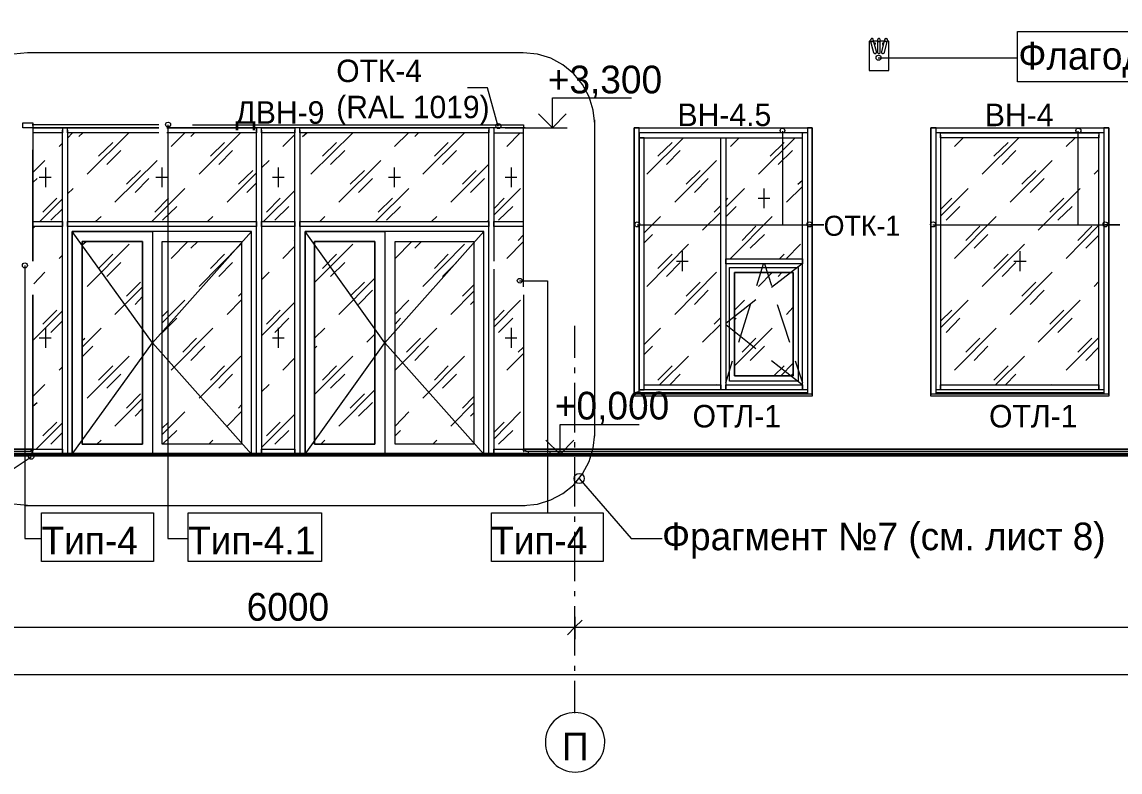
# Model space of a CAD drawing. Header units: millimetres. Extents: x 2294 to 908349, y -83289 to 219220.
# Drawn here: x 372942 to 384406, y 39424 to 47256 of the extents above; entities that cross this region are included whole.
import ezdxf

# ---------------------------------------------------------------- set-up
doc = ezdxf.new("R2010")
doc.units = ezdxf.units.MM
doc.layers.add('PDF _Геометрия', color=7, linetype='Continuous')
doc.layers.add('PDF _Текст', color=7, linetype='Continuous')

msp = doc.modelspace()

# ---------------------------------------------------------------- linework, layer by layer
at = {"layer": 'PDF _Геометрия', "lineweight": 9}
for points in [[(378178.7, 44407.5), (378178.7, 42794.4), (378196.2, 42794.4), (396233.3, 42794.4), (396233.3, 56997.6), (396233.3, 42790), (396250.8, 42790), (396250.8, 56997.6), (396250.8, 42794.4), (408298.9, 42794.4), (408298.9, 56997.6)], [(381802.8, 47056.7), (381785.3, 47056.7), (381785.3, 46750.7), (381990.7, 46750.7), (381990.7, 47056.7), (381977.6, 47056.7)], [(381798.4, 47065.4), (381833.4, 46938.7), (381833.4, 46934.3), (381837.7, 46929.9), (381842.1, 46929.9), (381842.1, 46925.5), (381846.5, 46925.5), (381850.9, 46925.5), (381855.2, 46925.5), (381859.6, 46929.9), (381859.6, 46934.3), (381864, 46934.3), (381864, 46938.7), (381864, 46943), (381864, 46947.4), (381829, 47069.8)], [(381872.7, 47056.7), (381833.4, 47056.7)], [(381850.9, 47026.1), (381850.9, 47030.5), (381855.2, 47030.5), (381850.9, 47030.5), (381850.9, 47034.8), (381846.5, 47034.8), (381842.1, 47034.8), (381842.1, 47030.5), (381842.1, 47026.1)], [(381846.5, 47004.2), (381850.9, 47030.5)], [(381872.7, 47065.4), (381872.7, 46943), (381872.7, 46938.7), (381877.1, 46934.3), (381877.1, 46929.9), (381881.5, 46929.9), (381885.8, 46925.5), (381890.2, 46925.5), (381894.6, 46925.5), (381894.6, 46929.9), (381898.9, 46929.9), (381903.3, 46934.3), (381903.3, 46938.7), (381903.3, 46943), (381903.3, 47065.4)], [(381942.7, 47056.7), (381903.3, 47056.7)], [(381947, 47069.8), (381916.4, 46947.4), (381916.4, 46943), (381916.4, 46938.7), (381916.4, 46934.3), (381920.8, 46929.9), (381925.2, 46925.5), (381929.5, 46925.5), (381933.9, 46925.5), (381938.3, 46929.9), (381942.7, 46929.9), (381942.7, 46934.3), (381947, 46938.7), (381977.6, 47065.4)], [(381938.3, 47026.1), (381933.9, 47030.5), (381933.9, 47034.8), (381929.5, 47034.8), (381925.2, 47034.8), (381925.2, 47030.5), (381925.2, 47026.1)], [(381925.2, 47030.5), (381929.5, 47004.2)], [(378921.9, 46191.1), (378904.4, 46335.4), (378865.1, 46475.3), (378795.1, 46602), (378703.3, 46715.7), (378589.7, 46807.5), (378462.9, 46877.5), (378323, 46921.2), (378174.4, 46934.3), (372998.4, 46934.3), (372854.2, 46921.2), (372714.3, 46877.5), (372587.5, 46807.5), (372473.8, 46715.7), (372382, 46602), (372312.1, 46475.3), (372268.4, 46335.4), (372255.2, 46191.1), (372255.2, 42969.3)], [(381881.5, 46881.8), (383337.2, 46881.8)], [(377912.1, 46164.9), (377802.8, 46567.1), (377592.9, 46567.1)], [(377986.4, 46151.8), (378309.9, 46151.8), (378480.4, 46151.8), (378480.4, 46462.2), (379306.6, 46462.2)], [(374371.1, 46099.3), (373418.1, 46099.3), (373418.1, 46151.8), (374371.1, 46151.8), (372950.3, 46151.8), (372950.3, 46204.2), (373055.2, 46204.2), (373055.2, 46151.8), (373365.6, 46151.8), (373418.1, 46151.8), (373418.1, 46143)], [(378921.9, 42929.9), (378921.9, 46234.8)], [(373046.5, 46182.4), (373055.2, 46182.4), (373046.5, 46182.4)], [(374371.1, 46182.4), (373055.2, 46182.4), (373055.2, 46151.8), (373055.2, 44757.2), (373055.2, 45920.1)], [(373055.2, 46182.4), (373055.2, 46182.4)], [(373365.6, 46143), (373365.6, 46151.8), (373365.6, 46099.3), (373055.2, 46099.3)], [(374371.1, 46151.8), (373055.2, 46151.8)], [(373418.1, 46125.5), (373418.1, 45146.3), (373418.1, 42741.9), (373365.6, 42741.9), (373365.6, 45146.3), (373365.6, 46125.5)], [(373418.1, 46042.5), (373470.5, 46099.3)], [(373536.1, 46060), (373575.5, 46099.3)], [(373623.6, 45666.5), (374056.3, 46099.3)], [(374720.8, 46182.4), (378178.7, 46182.4), (378178.7, 46151.8), (374454.1, 46151.8)], [(375442.1, 46143), (375442.1, 46151.8), (375389.7, 46151.8), (375389.7, 46099.3), (374454.1, 46099.3)], [(378178.7, 44490.6), (378178.7, 46151.8), (378196.2, 46151.8), (374454.1, 46151.8), (375389.7, 46151.8), (375389.7, 46143)], [(374462.9, 46182.4), (374462.9, 41863.3), (374677.1, 41863.3)], [(374497.9, 45955), (374642.1, 46099.3)], [(374703.3, 46060), (374742.7, 46099.3)], [(374790.8, 45666.5), (375223.5, 46099.3)], [(375442.1, 46125.5), (375442.1, 45146.3), (375442.1, 42741.9), (375389.7, 42741.9), (375389.7, 45146.3), (375389.7, 46125.5)], [(375844.3, 46143), (375844.3, 46151.8), (375791.9, 46151.8), (375791.9, 46099.3), (375442.1, 46099.3), (375442.1, 46151.8), (375791.9, 46151.8), (375791.9, 46143)], [(375844.3, 46125.5), (375844.3, 45146.3), (375844.3, 42741.9), (375791.9, 42741.9), (375791.9, 45146.3), (375791.9, 46125.5)], [(377815.9, 46143), (377815.9, 46151.8), (377815.9, 46099.3), (375844.3, 46099.3), (375844.3, 46151.8), (377815.9, 46151.8)], [(375870.5, 46060), (375914.3, 46099.3)], [(375958, 45666.5), (376395.1, 46099.3)], [(376832.3, 45955), (376976.5, 46099.3)], [(377042.1, 46060), (377081.5, 46099.3)], [(377125.2, 45666.5), (377562.3, 46099.3)], [(377868.3, 44674.2), (377868.3, 42741.9), (377815.9, 42741.9), (377815.9, 45146.3), (377815.9, 46125.5)], [(377868.3, 46143), (377868.3, 46151.8), (377868.3, 46099.3), (378178.7, 46099.3)], [(377868.3, 46125.5), (377868.3, 45146.3), (377868.3, 44757.2)], [(378003.9, 45955), (378143.8, 46099.3)], [(378323, 46151.8), (378633.4, 46151.8)], [(379385.3, 43371.4), (379385.3, 43441.4), (379385.3, 44757.2), (379385.3, 43415.2), (379437.7, 43415.2), (379437.7, 44757.2), (379437.7, 46046.9), (379385.3, 46046.9), (379385.3, 44757.2), (379385.3, 46073.1), (379385.3, 46151.8), (379332.8, 46151.8), (379332.8, 46073.1), (379332.8, 44757.2), (379332.8, 43441.4), (379332.8, 43362.7), (379332.8, 46151.8), (381190.7, 46151.8), (381190.7, 43362.7), (381190.7, 43441.4), (381190.7, 44757.2), (381190.7, 46073.1), (381190.7, 46151.8), (381142.7, 46151.8), (381142.7, 46073.1), (381142.7, 44757.2), (381142.7, 43415.2), (381090.2, 43415.2), (381090.2, 44757.2), (381090.2, 46073.1)], [(380880.4, 46116.8), (380880.4, 45137.6), (381313.1, 45137.6), (381164.5, 45137.6)], [(381090.2, 46099.3), (381090.2, 46090.6)], [(382532.8, 46073.1), (382532.8, 43415.2), (382484.7, 43415.2), (382484.7, 46073.1), (382484.7, 46151.8), (382432.3, 46151.8), (382432.3, 46073.1), (382432.3, 43441.4), (382432.3, 43362.7), (382432.3, 46151.8), (384290.2, 46151.8), (384290.2, 43362.7), (384290.2, 43441.4), (384290.2, 46073.1), (384290.2, 46151.8), (384237.7, 46151.8), (384237.7, 46073.1), (384237.7, 43415.2), (384185.3, 43415.2), (384185.3, 46073.1)], [(384185.3, 46090.6), (384185.3, 46099.3), (384185.3, 46046.9), (382532.8, 46046.9), (382532.8, 46099.3), (384185.3, 46099.3)], [(382532.8, 46090.6), (382532.8, 46099.3)], [(383966.7, 46116.8), (383966.7, 45137.6), (384403.9, 45137.6), (384250.8, 45137.6)], [(373330.7, 45955), (373365.6, 45990)], [(373741.6, 45854.5), (373890.2, 45998.8)], [(374908.8, 45854.5), (375057.4, 45998.8)], [(375665.1, 45955), (375791.9, 46081.8)], [(376080.4, 45854.5), (376224.6, 45998.8)], [(377247.6, 45854.5), (377391.8, 45998.8)], [(379464, 45666.5), (379848.7, 46046.9)], [(379582, 45854.5), (379730.6, 45998.8)], [(380338.3, 45955), (380430.1, 46046.9)], [(380631.2, 45666.5), (381015.9, 46046.9)], [(380753.6, 45854.5), (380897.8, 45998.8)], [(381142.7, 46073.1), (381142.7, 44757.2), (381142.7, 43441.4), (381142.7, 43371.4)], [(382484.7, 43371.4), (382484.7, 43441.4), (382484.7, 46073.1)], [(382677.1, 45955), (382768.9, 46046.9)], [(382965.6, 45666.5), (383350.3, 46046.9)], [(383088, 45854.5), (383236.6, 45998.8)], [(383844.3, 45955), (383936.1, 46046.9)], [(384237.7, 46073.1), (384237.7, 43441.4), (384237.7, 43371.4)], [(373829, 45767.1), (373973.3, 45915.7)], [(374996.2, 45767.1), (375140.5, 45915.7)], [(376163.4, 45767.1), (376312.1, 45915.7)], [(377330.6, 45767.1), (377479.3, 45915.7)], [(379669.4, 45767.1), (379813.7, 45915.7)], [(380836.6, 45767.1), (380985.3, 45915.7)], [(383175.4, 45767.1), (383319.7, 45915.7)], [(373055.2, 45684), (373182, 45810.8)], [(373912.1, 45373.6), (374353.6, 45810.8)], [(375442.1, 45732.1), (375520.8, 45810.8)], [(376250.9, 45373.6), (376688, 45810.8)], [(377418.1, 45373.6), (377815.9, 45771.4)], [(379756.9, 45373.6), (380194, 45810.8)], [(383258.5, 45373.6), (383695.7, 45810.8)], [(373120.8, 45635.9), (373247.6, 45635.9)], [(373186.4, 45736.5), (373186.4, 45531)], [(374034.5, 45561.6), (374178.7, 45705.9)], [(374340.5, 45635.9), (374462.9, 45635.9)], [(374401.7, 45736.5), (374401.7, 45531)], [(375083.7, 45373.6), (375389.7, 45679.6)], [(375201.7, 45561.6), (375350.3, 45705.9)], [(375555.8, 45635.9), (375678.2, 45635.9)], [(375617, 45736.5), (375617, 45531)], [(376368.9, 45561.6), (376517.5, 45705.9)], [(376766.7, 45635.9), (376893.5, 45635.9)], [(376827.9, 45736.5), (376827.9, 45531)], [(377540.5, 45561.6), (377684.7, 45705.9)], [(377986.4, 45635.9), (378108.8, 45635.9)], [(378047.6, 45736.5), (378047.6, 45531)], [(379874.9, 45561.6), (380023.5, 45705.9)], [(383380.9, 45561.6), (383525.2, 45705.9)], [(384137.2, 45666.5), (384185.3, 45714.6)], [(373055.2, 45579.1), (373099, 45622.8)], [(373418.1, 45461.1), (373474.9, 45517.9)], [(374121.9, 45474.2), (374266.2, 45622.8)], [(374296.8, 45172.5), (374642.1, 45517.9)], [(375289.1, 45474.2), (375389.7, 45574.7)], [(376456.3, 45474.2), (376600.6, 45622.8)], [(376631.2, 45172.5), (376980.9, 45517.9)], [(377623.5, 45474.2), (377772.2, 45622.8)], [(377868.3, 45238.1), (378148.1, 45517.9)], [(379962.3, 45474.2), (380106.6, 45622.8)], [(380290.2, 45321.2), (380486.9, 45517.9)], [(380688, 45517.9), (380688, 45312.4)], [(380924.1, 45373.6), (381090.2, 45539.7)], [(381042.1, 45561.6), (381090.2, 45605.3)], [(382532.8, 45229.4), (382821.3, 45517.9)], [(383468.3, 45474.2), (383612.6, 45622.8)], [(383551.4, 45080.7), (383988.6, 45517.9)], [(373129.6, 45172.5), (373365.6, 45408.6)], [(373160.2, 45268.7), (373304.4, 45417.3)], [(374327.4, 45268.7), (374471.6, 45417.3)], [(375464, 45172.5), (375791.9, 45496)], [(375494.6, 45268.7), (375638.8, 45417.3)], [(376661.8, 45268.7), (376810.4, 45417.3)], [(377868.3, 45303.7), (377977.6, 45417.3)], [(380290.2, 45391.1), (380312.1, 45417.3)], [(380626.8, 45417.3), (380749.2, 45417.3)], [(382532.8, 45299.3), (382650.9, 45417.3)], [(383673.8, 45268.7), (383818.1, 45417.3)], [(373243.2, 45185.7), (373365.6, 45303.7)], [(374410.4, 45185.7), (374559.1, 45329.9)], [(375582, 45185.7), (375726.3, 45329.9)], [(376749.2, 45185.7), (376893.5, 45329.9)], [(377916.4, 45185.7), (378065.1, 45329.9)], [(380167.8, 45268.7), (380237.7, 45338.7)], [(380290.2, 45220.6), (380399.5, 45329.9)], [(382589.6, 45185.7), (382733.9, 45329.9)], [(383756.9, 45185.7), (383905.5, 45329.9)], [(373055.2, 45172.5), (373365.6, 45172.5), (373365.6, 45120.1), (373055.2, 45120.1)], [(373711, 45172.5), (373767.8, 45225)], [(374878.2, 45172.5), (374935, 45225)], [(376049.8, 45172.5), (376102.2, 45225)], [(377217, 45172.5), (377273.8, 45225)], [(377798.4, 45172.5), (377815.9, 45185.7)], [(378178.7, 45120.1), (377868.3, 45120.1), (377868.3, 45172.5), (378178.7, 45172.5)], [(379437.7, 45054.5), (379608.2, 45225)], [(380045.4, 45080.7), (380237.7, 45268.7)], [(380338.3, 44787.8), (380775.4, 45225)], [(382677.1, 44787.8), (383114.2, 45225)], [(373055.2, 45098.2), (373077.1, 45120.1)], [(375337.2, 45067.6), (374305.5, 43904.8), (375337.2, 42741.9), (375337.2, 45067.6), (373466.2, 45067.6), (373466.2, 42741.9), (373466.2, 45067.6), (374305.5, 45067.6), (374305.5, 42741.9), (373466.2, 42741.9), (374305.5, 43904.8), (373466.2, 45067.6)], [(377763.4, 45067.6), (376731.7, 43904.8), (377763.4, 42741.9), (377763.4, 45067.6), (375896.8, 45067.6), (375896.8, 42741.9), (375896.8, 45067.6), (376731.7, 45067.6), (376731.7, 42741.9), (375896.8, 42741.9), (376731.7, 43904.8), (375896.8, 45067.6)], [(379363.4, 45137.6), (381313.1, 45137.6)], [(380460.7, 44975.8), (380605, 45124.5)], [(382449.8, 45137.6), (384403.9, 45137.6)], [(382795.1, 44975.8), (382943.7, 45124.5)], [(383844.3, 44787.8), (384185.3, 45133.2)], [(383966.7, 44975.8), (384111, 45124.5)], [(373571.1, 44927.7), (373610.4, 44962.7)], [(374497.9, 44787.8), (374672.7, 44962.7)], [(374703.3, 44892.8), (374777.6, 44962.7)], [(375787.5, 44975.8), (375791.9, 44980.2)], [(376836.7, 44787.8), (377011.5, 44962.7)], [(377042.1, 44892.8), (377112.1, 44962.7)], [(378003.9, 44787.8), (378178.7, 44962.7)], [(378121.9, 44975.8), (378178.7, 45032.6)], [(379437.7, 44949.6), (379525.2, 45037)], [(380543.8, 44892.8), (380692.4, 45037)], [(382882.5, 44892.8), (383026.8, 45037)], [(384049.8, 44892.8), (384185.3, 45028.3)], [(373623.6, 44494.9), (374060.7, 44936.5)], [(373741.6, 44682.9), (373890.2, 44831.6)], [(374790.8, 44494.9), (375227.9, 44936.5)], [(374908.8, 44682.9), (375057.4, 44831.6)], [(375665.1, 44787.8), (375791.9, 44914.6)], [(375997.3, 44534.3), (376395.1, 44936.5)], [(376080.4, 44682.9), (376224.6, 44831.6)], [(377125.2, 44494.9), (377562.3, 44936.5)], [(377247.6, 44682.9), (377391.8, 44831.6)], [(379464, 44494.9), (379901.1, 44936.5)], [(379582, 44682.9), (379730.6, 44831.6)], [(379835.6, 44862.2), (379835.6, 44652.3)], [(380849.8, 44783.5), (380897.8, 44831.6)], [(380919.7, 44783.5), (381068.3, 44936.5)], [(382965.6, 44494.9), (383407.1, 44936.5)], [(383088, 44682.9), (383236.6, 44831.6)], [(383359, 44862.2), (383359, 44652.3)], [(372972.2, 44713.5), (372972.2, 41863.3), (373147, 41863.3)], [(373330.7, 44787.8), (373365.6, 44822.8)], [(373829, 44599.9), (373973.3, 44744.1)], [(374996.2, 44599.9), (375140.5, 44744.1)], [(376163.4, 44599.9), (376312.1, 44744.1)], [(377330.6, 44599.9), (377479.3, 44744.1)], [(379669.4, 44599.9), (379813.7, 44744.1)], [(379774.4, 44757.2), (379896.8, 44757.2)], [(380613.7, 44503.7), (380683.6, 44731)], [(380692.4, 44731), (380766.7, 44503.7)], [(381085.8, 44731), (380766.7, 44481.8)], [(383175.4, 44599.9), (383319.7, 44744.1)], [(383297.8, 44757.2), (383424.6, 44757.2)], [(373064, 44521.2), (373182, 44643.6)], [(375442.1, 44564.9), (375520.8, 44643.6)], [(379756.9, 44202), (380194, 44643.6)], [(380631.2, 44494.9), (380775.4, 44639.2)], [(380836.6, 44599.9), (380876, 44639.2)], [(383258.5, 44202), (383695.7, 44643.6)], [(373912.1, 44202), (374200.6, 44490.6)], [(374034.5, 44394.4), (374178.7, 44538.7)], [(376250.9, 44202), (376626.8, 44582.4)], [(376368.9, 44394.4), (376517.5, 44538.7)], [(377540.5, 44394.4), (377658.5, 44512.4)], [(378135, 44551.8), (378427.9, 44551.8), (378427.9, 42129.9)], [(379874.9, 44394.4), (380023.5, 44538.7)], [(383380.9, 44394.4), (383525.2, 44538.7)], [(384137.2, 44494.9), (384185.3, 44547.4)], [(372775.5, 42741.9), (372775.5, 42772.5), (372775.5, 42746.3), (372937.2, 42746.3), (373046.5, 42746.3), (373055.2, 42746.3), (373055.2, 44407.5), (373055.2, 42794.4), (373033.4, 42794.4), (356513.2, 42794.4)], [(374121.9, 44307), (374200.6, 44390)], [(375201.7, 44394.4), (375232.3, 44425)], [(376456.3, 44307), (376600.6, 44455.6)], [(377418.1, 44202), (377658.5, 44446.9)], [(379962.3, 44307), (380106.6, 44455.6)], [(383468.3, 44307), (383612.6, 44455.6)], [(374406.1, 44114.6), (374642.1, 44350.7)], [(375083.7, 44202), (375232.3, 44355.1)], [(375442.1, 43979.1), (375791.9, 44328.8)], [(376836.7, 44206.4), (376980.9, 44350.7)], [(377623.5, 44307), (377658.5, 44341.9)], [(377868.3, 44070.9), (378148.1, 44350.7)], [(380605, 44355.1), (380290.2, 44105.9)], [(380382, 44245.8), (380486.9, 44350.7)], [(380425.7, 43913.5), (380548.1, 44307)], [(380827.9, 44307), (380954.7, 43913.5)], [(380924.1, 44202), (380994, 44276.4)], [(382532.8, 44062.2), (382821.3, 44350.7)], [(383551.4, 43913.5), (383988.6, 44350.7)], [(373055.2, 43931), (373365.6, 44241.4)], [(373160.2, 44101.5), (373304.4, 44245.8)], [(374406.1, 44180.2), (374471.6, 44245.8)], [(374410.4, 44014.1), (374559.1, 44162.7)], [(375494.6, 44101.5), (375638.8, 44245.8)], [(375582, 44014.1), (375726.3, 44162.7)], [(376836.7, 44101.5), (376893.5, 44162.7)], [(377868.3, 44136.5), (377977.6, 44245.8)], [(377916.4, 44014.1), (378065.1, 44162.7)], [(380167.8, 44101.5), (380237.7, 44171.4)], [(380382, 44145.2), (380399.5, 44162.7)], [(382532.8, 44132.1), (382650.9, 44245.8)], [(382589.6, 44014.1), (382733.9, 44162.7)], [(383673.8, 44101.5), (383818.1, 44245.8)], [(383756.9, 44014.1), (383905.5, 44162.7)], [(373186.4, 44062.2), (373186.4, 43852.3)], [(373243.2, 44014.1), (373365.6, 44136.5)], [(373571.1, 43861.1), (373767.8, 44057.8)], [(374497.9, 43620.6), (374935, 44057.8)], [(375617, 44062.2), (375617, 43852.3)], [(375997.3, 43952.9), (376102.2, 44057.8)], [(376836.7, 43620.6), (377273.8, 44057.8)], [(378047.6, 44062.2), (378047.6, 43852.3)], [(378712.1, 43747.4), (378712.1, 44084)], [(379437.7, 43887.3), (379608.2, 44057.8)], [(380045.4, 43913.5), (380237.7, 44101.5)], [(380605, 43843.6), (380290.2, 44092.8)], [(380382, 43664.3), (380775.4, 44057.8)], [(382677.1, 43620.6), (383114.2, 44057.8)], [(373120.8, 43957.2), (373247.6, 43957.2)], [(373571.1, 43931), (373597.3, 43952.9)], [(374620.3, 43808.6), (374764.5, 43952.9)], [(375555.8, 43957.2), (375678.2, 43957.2)], [(376543.8, 43913.5), (376626.8, 43996.6)], [(376954.7, 43808.6), (377103.3, 43952.9)], [(377986.4, 43957.2), (378108.8, 43957.2)], [(380460.7, 43808.6), (380605, 43952.9)], [(382795.1, 43808.6), (382943.7, 43952.9)], [(383844.3, 43620.6), (384185.3, 43961.6)], [(383966.7, 43808.6), (384111, 43952.9)], [(373571.1, 43760.5), (373680.4, 43869.8)], [(374703.3, 43721.2), (374852, 43869.8)], [(375787.5, 43808.6), (375791.9, 43813)], [(375997.3, 43848), (376019.2, 43869.8)], [(377042.1, 43721.2), (377186.4, 43869.8)], [(378003.9, 43620.6), (378178.7, 43795.5)], [(378121.9, 43808.6), (378178.7, 43861.1)], [(379437.7, 43782.4), (379525.2, 43869.8)], [(380543.8, 43721.2), (380692.4, 43869.8)], [(382882.5, 43721.2), (383026.8, 43869.8)], [(384049.8, 43721.2), (384185.3, 43861.1)], [(373623.6, 43327.7), (374060.7, 43764.9)], [(374790.8, 43327.7), (375227.9, 43764.9)], [(375665.1, 43620.6), (375791.9, 43747.4)], [(375997.3, 43367.1), (376395.1, 43764.9)], [(377125.2, 43327.7), (377562.3, 43764.9)], [(379599.5, 43467.6), (379901.1, 43764.9)], [(380290.2, 43489.5), (380360.1, 43716.8)], [(381085.8, 43467.6), (380766.7, 43716.8)], [(380862.9, 43559.4), (380994, 43694.9)], [(381015.9, 43716.8), (381090.2, 43489.5)], [(383105.5, 43467.6), (383407.1, 43764.9)], [(373330.7, 43620.6), (373365.6, 43655.6)], [(373741.6, 43515.7), (373890.2, 43664.3)], [(373829, 43432.7), (373973.3, 43576.9)], [(374908.8, 43515.7), (375057.4, 43664.3)], [(374996.2, 43432.7), (375140.5, 43576.9)], [(376080.4, 43515.7), (376224.6, 43664.3)], [(376163.4, 43432.7), (376312.1, 43576.9)], [(377247.6, 43515.7), (377391.8, 43664.3)], [(377330.6, 43432.7), (377479.3, 43576.9)], [(378712.1, 43590), (378712.1, 43646.9)], [(379582, 43515.7), (379730.6, 43664.3)], [(379704.4, 43467.6), (379813.7, 43576.9)], [(380792.9, 43559.4), (380897.8, 43664.3)], [(380967.8, 43559.4), (380985.3, 43576.9)], [(383088, 43515.7), (383236.6, 43664.3)], [(383210.4, 43467.6), (383319.7, 43576.9)], [(373055.2, 43345.2), (373182, 43472)], [(375442.1, 43393.3), (375520.8, 43472)], [(378712.1, 42969.3), (378712.1, 43489.5)], [(380185.3, 43467.6), (380194, 43472)], [(383691.3, 43467.6), (383695.7, 43472)], [(374034.5, 43222.8), (374178.7, 43371.4)], [(376250.9, 43034.8), (376626.8, 43415.2)], [(376368.9, 43222.8), (376517.5, 43371.4)], [(377540.5, 43222.8), (377658.5, 43345.2)], [(381190.7, 43354), (381190.7, 43349.6), (379332.8, 43349.6), (379332.8, 43371.4), (379332.8, 43375.8)], [(379332.8, 43371.4), (381190.7, 43371.4)], [(379332.8, 43349.6), (379332.8, 43354)], [(381142.7, 43415.2), (379385.3, 43415.2)], [(381142.7, 43384.6), (379385.3, 43384.6), (381142.7, 43384.6)], [(381142.7, 43384.6), (379385.3, 43384.6)], [(381190.7, 43375.8), (381190.7, 43371.4), (381190.7, 43349.6)], [(384290.2, 43354), (384290.2, 43349.6), (382432.3, 43349.6), (382432.3, 43371.4), (382432.3, 43375.8)], [(382432.3, 43371.4), (384290.2, 43371.4)], [(382432.3, 43349.6), (382432.3, 43354)], [(384237.7, 43415.2), (382484.7, 43415.2)], [(384237.7, 43384.6), (382484.7, 43384.6), (384237.7, 43384.6)], [(384237.7, 43384.6), (382484.7, 43384.6)], [(384290.2, 43375.8), (384290.2, 43371.4), (384290.2, 43349.6)], [(373055.2, 43244.7), (373099, 43284)], [(373912.1, 43034.8), (374200.6, 43323.4)], [(375201.7, 43222.8), (375232.3, 43257.8)], [(376456.3, 43139.8), (376600.6, 43284)], [(377418.1, 43034.8), (377658.5, 43279.6)], [(374121.9, 43139.8), (374200.6, 43218.4)], [(374406.1, 42947.4), (374642.1, 43183.5)], [(375083.7, 43034.8), (375232.3, 43187.8)], [(375442.1, 42811.9), (375791.9, 43161.6)], [(376836.7, 43034.8), (376980.9, 43183.5)], [(377623.5, 43139.8), (377658.5, 43174.7)], [(377868.3, 42899.3), (378148.1, 43183.5)], [(373090.2, 42794.4), (373365.6, 43069.8)], [(373160.2, 42934.3), (373304.4, 43078.6)], [(374406.1, 43013), (374471.6, 43078.6)], [(375494.6, 42934.3), (375638.8, 43078.6)], [(377868.3, 42969.3), (377977.6, 43078.6)], [(378130.6, 42741.9), (378493.5, 42741.9), (378559.1, 42741.9), (378559.1, 43052.3), (379385.3, 43052.3)], [(372998.4, 42208.6), (372854.2, 42221.7), (372714.3, 42265.4), (372587.5, 42331), (372473.8, 42422.8), (372382, 42536.5), (372312.1, 42667.6), (372268.4, 42807.5), (372255.2, 42951.8)], [(373243.2, 42846.9), (373365.6, 42969.3)], [(373724.1, 42846.9), (373767.8, 42890.6)], [(374410.4, 42846.9), (374559.1, 42991.1)], [(374891.3, 42846.9), (374935, 42890.6)], [(375582, 42846.9), (375726.3, 42991.1)], [(376062.9, 42846.9), (376102.2, 42890.6)], [(376836.7, 42934.3), (376893.5, 42991.1)], [(377230.1, 42846.9), (377273.8, 42890.6)], [(377916.4, 42846.9), (378065.1, 42991.1)], [(378174.4, 42208.6), (378323, 42221.7), (378462.9, 42265.4), (378589.7, 42331), (378703.3, 42422.8), (378795.1, 42536.5), (378865.1, 42667.6), (378904.4, 42807.5), (378921.9, 42951.8)], [(373055.2, 42794.4), (373046.5, 42794.4), (373055.2, 42794.4), (373365.6, 42794.4), (373365.6, 42741.9), (373002.8, 42741.9)], [(373033.4, 42794.4), (373046.5, 42794.4), (373033.4, 42794.4)], [(373033.4, 42781.3), (373033.4, 42776.9)], [(373046.5, 42794.4), (373046.5, 42794.4)], [(378226.8, 42755.1), (378226.8, 42741.9), (377868.3, 42741.9), (377868.3, 42794.4), (378183.1, 42794.4), (378200.6, 42794.4), (378183.1, 42794.4), (378178.7, 42794.4), (378178.7, 42772.5), (378183.1, 42772.5), (378187.5, 42776.9), (378187.5, 42781.3), (378178.7, 42776.9), (378178.7, 42794.4), (378183.1, 42794.4)], [(378178.7, 42776.9), (378178.7, 42776.9)], [(378183.1, 42794.4), (378183.1, 42794.4)], [(378183.1, 42794.4), (378183.1, 42794.4)], [(378200.6, 42776.9), (378200.6, 42781.3)], [(378226.8, 42772.5), (378226.8, 42741.9)], [(378454.1, 42772.5), (378454.1, 42741.9)], [(378712.1, 42811.9), (378712.1, 42868.7)], [(373037.8, 42711.3), (372032.3, 42042.5)], [(378401.7, 42741.9), (378712.1, 42741.9)], [(378712.1, 42195.5), (378712.1, 42711.3)], [(378760.1, 42488.4), (379302.2, 41863.3), (379625.7, 41863.3)], [(372980.9, 42208.6), (378196.2, 42208.6)], [(378712.1, 42038.1), (378712.1, 42090.6)], [(378712.1, 41417.4), (378712.1, 41933.2)], [(378712.1, 41260), (378712.1, 41312.4)], [(378712.1, 40639.2), (378712.1, 41155.1)], [(378712.1, 41045.8), (378712.1, 40936.5), (378712.1, 40809.7)], [(317562.5, 40936.5), (330130.8, 40936.5), (336272.8, 40936.5), (348976.6, 40936.5), (356876, 40936.5), (372517.5, 40936.5), (378712.1, 40936.5), (396115.3, 40936.5), (396373.2, 40936.5), (408062.8, 40936.5)], [(378712.1, 40481.8), (378712.1, 40534.3)], [(317562.5, 40442.5), (408062.8, 40442.5)], [(378712.1, 40040.3), (378712.1, 40376.9)]]:
    msp.add_lwpolyline(points, dxfattribs=at)
for points in [[(383337.2, 47157.2), (386021.3, 47157.2), (386021.3, 46632.6), (383337.2, 46632.6)], [(381815.9, 47082.9), (381811.5, 47082.9), (381807.1, 47078.5), (381802.8, 47074.2), (381802.8, 47069.8), (381798.4, 47065.4), (381802.8, 47061.1), (381802.8, 47056.7), (381807.1, 47056.7), (381811.5, 47052.3), (381815.9, 47052.3), (381820.3, 47052.3), (381824.6, 47056.7), (381829, 47061.1), (381829, 47065.4), (381829, 47069.8), (381829, 47074.2), (381829, 47078.5), (381824.6, 47078.5), (381820.3, 47082.9)], [(381890.2, 47082.9), (381885.8, 47082.9), (381881.5, 47078.5), (381877.1, 47078.5), (381877.1, 47074.2), (381872.7, 47069.8), (381872.7, 47065.4), (381877.1, 47061.1), (381877.1, 47056.7), (381881.5, 47056.7), (381885.8, 47052.3), (381890.2, 47052.3), (381894.6, 47052.3), (381898.9, 47056.7), (381903.3, 47061.1), (381903.3, 47065.4), (381903.3, 47069.8), (381903.3, 47074.2), (381898.9, 47078.5), (381894.6, 47082.9)], [(381960.1, 47082.9), (381955.8, 47078.5), (381951.4, 47078.5), (381951.4, 47074.2), (381947, 47069.8), (381947, 47065.4), (381951.4, 47061.1), (381951.4, 47056.7), (381955.8, 47056.7), (381960.1, 47052.3), (381964.5, 47052.3), (381968.9, 47052.3), (381973.3, 47056.7), (381977.6, 47061.1), (381977.6, 47065.4), (381977.6, 47069.8), (381977.6, 47074.2), (381973.3, 47078.5), (381968.9, 47078.5), (381964.5, 47082.9)], [(380264, 46099.3), (379385.3, 46099.3), (379385.3, 46046.9), (380264, 46046.9), (381090.2, 46046.9), (381090.2, 46099.3), (380264, 46099.3), (379411.5, 46099.3), (379385.3, 46099.3), (379385.3, 46151.8), (379411.5, 46151.8), (380264, 46151.8), (381116.4, 46151.8), (381142.7, 46151.8), (381142.7, 46099.3), (381116.4, 46099.3)], [(382511, 46151.8), (384237.7, 46151.8), (384237.7, 46099.3), (382511, 46099.3), (382484.7, 46099.3), (382484.7, 46151.8)], [(380290.2, 43415.2), (380237.7, 43415.2), (379437.7, 43415.2), (379437.7, 43467.6), (380237.7, 43467.6), (380237.7, 43415.2), (380237.7, 44757.2), (380237.7, 46046.9), (380290.2, 46046.9), (380290.2, 44757.2)], [(375389.7, 45120.1), (373418.1, 45120.1), (373418.1, 45172.5), (375389.7, 45172.5)], [(375791.9, 45120.1), (375442.1, 45120.1), (375442.1, 45172.5), (375791.9, 45172.5)], [(377815.9, 45120.1), (375844.3, 45120.1), (375844.3, 45172.5), (377815.9, 45172.5)], [(375337.2, 42741.9), (375337.2, 45067.6), (374305.5, 45067.6), (374305.5, 42741.9)], [(377763.4, 42741.9), (377763.4, 45067.6), (376731.7, 45067.6), (376731.7, 42741.9)], [(374200.6, 44962.7), (373571.1, 44962.7), (373571.1, 42846.9), (374200.6, 42846.9)], [(375232.3, 42846.9), (374406.1, 42846.9), (374406.1, 44962.7), (375232.3, 44962.7)], [(376626.8, 44962.7), (375997.3, 44962.7), (375997.3, 42846.9), (376626.8, 42846.9)], [(377658.5, 42846.9), (376836.7, 42846.9), (376836.7, 44962.7), (377658.5, 44962.7)], [(381090.2, 44731), (380290.2, 44731), (380290.2, 44783.5), (381090.2, 44783.5)], [(380329.5, 44691.7), (381046.5, 44691.7), (381046.5, 43507), (380329.5, 43507)], [(381046.5, 44691.7), (381046.5, 43507), (380329.5, 43507), (380329.5, 44691.7)], [(380994, 44639.2), (380382, 44639.2), (380382, 43559.4), (380994, 43559.4)], [(380382, 43559.4), (380382, 44639.2), (380994, 44639.2), (380994, 43559.4)], [(381090.2, 43415.2), (380290.2, 43415.2), (380290.2, 43467.6), (381090.2, 43467.6)], [(384185.3, 43415.2), (382532.8, 43415.2), (382532.8, 43467.6), (384185.3, 43467.6)], [(356535.1, 42794.4), (373033.4, 42794.4)], [(373033.4, 42772.5), (356535.1, 42772.5), (356535.1, 42794.4), (373033.4, 42794.4)], [(373046.5, 42794.4), (373046.5, 42746.3)], [(373046.5, 42781.3), (373046.5, 42776.9), (373050.9, 42772.5), (373055.2, 42772.5), (373055.2, 42794.4), (373055.2, 42776.9), (373050.9, 42776.9)], [(375442.1, 42794.4), (375791.9, 42794.4), (375791.9, 42741.9), (375442.1, 42741.9)], [(378200.6, 42794.4), (396233.3, 42794.4)], [(408277, 42772.5), (378200.6, 42772.5), (378200.6, 42794.4), (408277, 42794.4)], [(373147, 42129.9), (374314.3, 42129.9), (374314.3, 41622.8), (373147, 41622.8)], [(374677.1, 42129.9), (376067.3, 42129.9), (376067.3, 41622.8), (374677.1, 41622.8)], [(377842.1, 42129.9), (379009.3, 42129.9), (379009.3, 41622.8), (377842.1, 41622.8)]]:
    msp.add_lwpolyline(points, close=True, dxfattribs=at)
at = {"layer": 'PDF _Геометрия', "lineweight": 18}
for points in [[(378336.1, 46296), (378480.4, 46151.8), (378624.6, 46296)], [(378410.4, 42890.6), (378559.1, 42741.9), (378703.3, 42890.6)], [(378790.8, 41010.8), (378712.1, 40936.5), (378637.7, 40857.8)]]:
    msp.add_lwpolyline(points, dxfattribs=at)
at = {"layer": 'PDF _Геометрия', "color": 171, "lineweight": 9, "true_color": 0x8080ff}
for points in [[(373571.1, 44962.7), (374200.6, 44962.7), (374200.6, 42846.9), (373571.1, 42846.9)], [(374406.1, 42846.9), (374406.1, 44962.7), (375232.3, 44962.7), (375232.3, 42846.9)], [(375997.3, 44962.7), (376626.8, 44962.7), (376626.8, 42846.9), (375997.3, 42846.9)], [(376836.7, 42846.9), (376836.7, 44962.7), (377658.5, 44962.7), (377658.5, 42846.9)]]:
    msp.add_lwpolyline(points, close=True, dxfattribs=at)
at = {"layer": 'PDF _Геометрия', "lineweight": 40}
for points in [[(312810.6, 42733.2), (412298.9, 42733.2)], [(408766.6, 42741.9), (312981.1, 42741.9)]]:
    msp.add_lwpolyline(points, dxfattribs=at)
at = {"layer": 'PDF _Геометрия', "lineweight": 18}
msp.add_lwpolyline([(378716.4, 40044.7, 0.4225352), (378406.1, 39734.3, 0.4172634), (378716.4, 39423.9, 0.4119718), (379026.8, 39734.3, 0.4172634)], format="xyb", close=True, dxfattribs=at)
at = {"layer": 'PDF _Геометрия', "lineweight": 9}
for points in [[(381859.6, 46881.8), (381859.6, 46899.3), (381868.3, 46908.1), (381885.8, 46908.1)], [(381859.6, 46881.8), (381859.6, 46899.3), (381868.3, 46908.1), (381885.8, 46908.1)], [(381885.8, 46908.1), (381898.9, 46908.1), (381912.1, 46899.3), (381912.1, 46881.8)], [(381885.8, 46908.1), (381898.9, 46908.1), (381912.1, 46899.3), (381912.1, 46881.8)], [(381885.8, 46855.6), (381868.3, 46855.6), (381859.6, 46868.7), (381859.6, 46881.8)], [(381885.8, 46855.6), (381868.3, 46855.6), (381859.6, 46868.7), (381859.6, 46881.8)], [(381912.1, 46881.8), (381912.1, 46868.7), (381898.9, 46855.6), (381885.8, 46855.6)], [(381912.1, 46881.8), (381912.1, 46868.7), (381898.9, 46855.6), (381885.8, 46855.6)], [(374441, 46186.7), (374441, 46199.9), (374449.8, 46208.6), (374467.3, 46208.6)], [(374441, 46186.7), (374441, 46199.9), (374449.8, 46208.6), (374467.3, 46208.6)], [(374467.3, 46208.6), (374480.4, 46208.6), (374493.5, 46199.9), (374493.5, 46186.7)], [(374467.3, 46208.6), (374480.4, 46208.6), (374493.5, 46199.9), (374493.5, 46186.7)], [(374467.3, 46160.5), (374449.8, 46160.5), (374441, 46173.6), (374441, 46186.7)], [(374467.3, 46160.5), (374449.8, 46160.5), (374441, 46173.6), (374441, 46186.7)], [(374493.5, 46186.7), (374493.5, 46173.6), (374480.4, 46160.5), (374467.3, 46160.5)], [(374493.5, 46186.7), (374493.5, 46173.6), (374480.4, 46160.5), (374467.3, 46160.5)], [(377890.2, 46169.3), (377890.2, 46186.7), (377898.9, 46195.5), (377916.4, 46195.5)], [(377890.2, 46169.3), (377890.2, 46186.7), (377898.9, 46195.5), (377916.4, 46195.5)], [(377916.4, 46143), (377898.9, 46143), (377890.2, 46156.1), (377890.2, 46169.3)], [(377916.4, 46143), (377898.9, 46143), (377890.2, 46156.1), (377890.2, 46169.3)], [(377916.4, 46195.5), (377929.6, 46195.5), (377942.7, 46186.7), (377942.7, 46169.3)], [(377916.4, 46195.5), (377929.6, 46195.5), (377942.7, 46186.7), (377942.7, 46169.3)], [(377942.7, 46169.3), (377942.7, 46156.1), (377929.6, 46143), (377916.4, 46143)], [(377942.7, 46169.3), (377942.7, 46156.1), (377929.6, 46143), (377916.4, 46143)], [(380858.5, 46121.2), (380858.5, 46138.7), (380867.2, 46147.4), (380880.4, 46147.4)], [(380858.5, 46121.2), (380858.5, 46138.7), (380867.2, 46147.4), (380880.4, 46147.4)], [(380880.4, 46094.9), (380867.2, 46094.9), (380858.5, 46108.1), (380858.5, 46121.2)], [(380880.4, 46094.9), (380867.2, 46094.9), (380858.5, 46108.1), (380858.5, 46121.2)], [(380880.4, 46147.4), (380893.5, 46147.4), (380906.6, 46138.7), (380906.6, 46121.2)], [(380880.4, 46147.4), (380893.5, 46147.4), (380906.6, 46138.7), (380906.6, 46121.2)], [(380906.6, 46121.2), (380906.6, 46108.1), (380893.5, 46094.9), (380880.4, 46094.9)], [(380906.6, 46121.2), (380906.6, 46108.1), (380893.5, 46094.9), (380880.4, 46094.9)], [(383944.8, 46121.2), (383944.8, 46138.7), (383953.6, 46147.4), (383971.1, 46147.4)], [(383944.8, 46121.2), (383944.8, 46138.7), (383953.6, 46147.4), (383971.1, 46147.4)], [(383971.1, 46094.9), (383953.6, 46094.9), (383944.8, 46108.1), (383944.8, 46121.2)], [(383971.1, 46094.9), (383953.6, 46094.9), (383944.8, 46108.1), (383944.8, 46121.2)], [(383971.1, 46147.4), (383984.2, 46147.4), (383997.3, 46138.7), (383997.3, 46121.2)], [(383971.1, 46147.4), (383984.2, 46147.4), (383997.3, 46138.7), (383997.3, 46121.2)], [(383997.3, 46121.2), (383997.3, 46108.1), (383984.2, 46094.9), (383971.1, 46094.9)], [(383997.3, 46121.2), (383997.3, 46108.1), (383984.2, 46094.9), (383971.1, 46094.9)], [(379341.6, 45141.9), (379341.6, 45159.4), (379350.3, 45168.2), (379363.4, 45168.2)], [(379341.6, 45141.9), (379341.6, 45159.4), (379350.3, 45168.2), (379363.4, 45168.2)], [(379363.4, 45115.7), (379350.3, 45115.7), (379341.6, 45128.8), (379341.6, 45141.9)], [(379363.4, 45115.7), (379350.3, 45115.7), (379341.6, 45128.8), (379341.6, 45141.9)], [(379363.4, 45168.2), (379376.5, 45168.2), (379389.7, 45159.4), (379389.7, 45141.9)], [(379363.4, 45168.2), (379376.5, 45168.2), (379389.7, 45159.4), (379389.7, 45141.9)], [(379389.7, 45141.9), (379389.7, 45128.8), (379376.5, 45115.7), (379363.4, 45115.7)], [(379389.7, 45141.9), (379389.7, 45128.8), (379376.5, 45115.7), (379363.4, 45115.7)], [(381138.3, 45141.9), (381138.3, 45159.4), (381147, 45168.2), (381164.5, 45168.2)], [(381138.3, 45141.9), (381138.3, 45159.4), (381147, 45168.2), (381164.5, 45168.2)], [(381164.5, 45115.7), (381147, 45115.7), (381138.3, 45128.8), (381138.3, 45141.9)], [(381164.5, 45115.7), (381147, 45115.7), (381138.3, 45128.8), (381138.3, 45141.9)], [(381164.5, 45168.2), (381177.6, 45168.2), (381190.7, 45159.4), (381190.7, 45141.9)], [(381164.5, 45168.2), (381177.6, 45168.2), (381190.7, 45159.4), (381190.7, 45141.9)], [(381190.7, 45141.9), (381190.7, 45128.8), (381177.6, 45115.7), (381164.5, 45115.7)], [(381190.7, 45141.9), (381190.7, 45128.8), (381177.6, 45115.7), (381164.5, 45115.7)], [(382427.9, 45141.9), (382427.9, 45159.4), (382436.6, 45168.2), (382454.1, 45168.2)], [(382427.9, 45141.9), (382427.9, 45159.4), (382436.6, 45168.2), (382454.1, 45168.2)], [(382454.1, 45115.7), (382436.6, 45115.7), (382427.9, 45128.8), (382427.9, 45141.9)], [(382454.1, 45115.7), (382436.6, 45115.7), (382427.9, 45128.8), (382427.9, 45141.9)], [(382454.1, 45168.2), (382467.2, 45168.2), (382480.4, 45159.4), (382480.4, 45141.9)], [(382454.1, 45168.2), (382467.2, 45168.2), (382480.4, 45159.4), (382480.4, 45141.9)], [(382480.4, 45141.9), (382480.4, 45128.8), (382467.2, 45115.7), (382454.1, 45115.7)], [(382480.4, 45141.9), (382480.4, 45128.8), (382467.2, 45115.7), (382454.1, 45115.7)], [(384229, 45141.9), (384229, 45159.4), (384237.7, 45168.2), (384250.8, 45168.2)], [(384229, 45141.9), (384229, 45159.4), (384237.7, 45168.2), (384250.8, 45168.2)], [(384250.8, 45115.7), (384237.7, 45115.7), (384229, 45128.8), (384229, 45141.9)], [(384250.8, 45115.7), (384237.7, 45115.7), (384229, 45128.8), (384229, 45141.9)], [(384250.8, 45168.2), (384264, 45168.2), (384277.1, 45159.4), (384277.1, 45141.9)], [(384250.8, 45168.2), (384264, 45168.2), (384277.1, 45159.4), (384277.1, 45141.9)], [(384277.1, 45141.9), (384277.1, 45128.8), (384264, 45115.7), (384250.8, 45115.7)], [(384277.1, 45141.9), (384277.1, 45128.8), (384264, 45115.7), (384250.8, 45115.7)], [(372946, 44713.5), (372946, 44731), (372954.7, 44739.8), (372972.2, 44739.8)], [(372946, 44713.5), (372946, 44731), (372954.7, 44739.8), (372972.2, 44739.8)], [(372972.2, 44687.3), (372954.7, 44687.3), (372946, 44700.4), (372946, 44713.5)], [(372972.2, 44687.3), (372954.7, 44687.3), (372946, 44700.4), (372946, 44713.5)], [(372972.2, 44739.8), (372985.3, 44739.8), (372998.4, 44731), (372998.4, 44713.5)], [(372972.2, 44739.8), (372985.3, 44739.8), (372998.4, 44731), (372998.4, 44713.5)], [(372998.4, 44713.5), (372998.4, 44700.4), (372985.3, 44687.3), (372972.2, 44687.3)], [(372998.4, 44713.5), (372998.4, 44700.4), (372985.3, 44687.3), (372972.2, 44687.3)], [(378113.2, 44556.1), (378113.2, 44569.3), (378121.9, 44578), (378139.4, 44578)], [(378113.2, 44556.1), (378113.2, 44569.3), (378121.9, 44578), (378139.4, 44578)], [(378139.4, 44529.9), (378121.9, 44529.9), (378113.2, 44543), (378113.2, 44556.1)], [(378139.4, 44529.9), (378121.9, 44529.9), (378113.2, 44543), (378113.2, 44556.1)], [(378139.4, 44578), (378152.5, 44578), (378165.6, 44569.3), (378165.6, 44556.1)], [(378139.4, 44578), (378152.5, 44578), (378165.6, 44569.3), (378165.6, 44556.1)], [(378165.6, 44556.1), (378165.6, 44543), (378152.5, 44529.9), (378139.4, 44529.9)], [(378165.6, 44556.1), (378165.6, 44543), (378152.5, 44529.9), (378139.4, 44529.9)], [(373011.5, 42715.7), (373011.5, 42733.2), (373020.3, 42741.9), (373037.8, 42741.9)], [(373011.5, 42715.7), (373011.5, 42733.2), (373020.3, 42741.9), (373037.8, 42741.9)], [(373037.8, 42689.5), (373020.3, 42689.5), (373011.5, 42702.6), (373011.5, 42715.7)], [(373037.8, 42689.5), (373020.3, 42689.5), (373011.5, 42702.6), (373011.5, 42715.7)], [(373037.8, 42741.9), (373050.9, 42741.9), (373064, 42733.2), (373064, 42715.7)], [(373037.8, 42741.9), (373050.9, 42741.9), (373064, 42733.2), (373064, 42715.7)], [(373064, 42715.7), (373064, 42702.6), (373050.9, 42689.5), (373037.8, 42689.5)], [(373064, 42715.7), (373064, 42702.6), (373050.9, 42689.5), (373037.8, 42689.5)], [(378707.7, 42488.4), (378707.7, 42519), (378729.5, 42540.8), (378760.1, 42540.8)], [(378707.7, 42488.4), (378707.7, 42519), (378729.5, 42540.8), (378760.1, 42540.8)], [(378760.1, 42540.8), (378786.4, 42540.8), (378812.6, 42519), (378812.6, 42488.4)], [(378760.1, 42540.8), (378786.4, 42540.8), (378812.6, 42519), (378812.6, 42488.4)], [(378760.1, 42435.9), (378729.5, 42435.9), (378707.7, 42462.2), (378707.7, 42488.4)], [(378760.1, 42435.9), (378729.5, 42435.9), (378707.7, 42462.2), (378707.7, 42488.4)], [(378812.6, 42488.4), (378812.6, 42462.2), (378786.4, 42435.9), (378760.1, 42435.9)], [(378812.6, 42488.4), (378812.6, 42462.2), (378786.4, 42435.9), (378760.1, 42435.9)]]:
    msp.add_open_spline(points, degree=3, dxfattribs=at)

# ---------------------------------------------------------------- texts
at = {"layer": 'PDF _Текст', "attachment_point": 4, "style": ''}
for s, insert, char_height in [('Флагодержатель', (383344.2, 46859.6), 288.118), ('ОТК-4', (376223.1, 46744), 234.04), ('+3,300', (378430.7, 46628.4), 289.45), ('ДВН-9', (375169.6, 46276.7), 235.29), ('(RAL 1019)', (376223.1, 46333.1), 234.04), ('ВН-4.5', (379785.8, 46285.4), 235.29), ('ВН-4', (382994.5, 46285.5), 235.29), ('ОТК-1', (381311.5, 45126.4), 209.3), ('+0,000', (378505, 43223), 289.45), ('ОТЛ-1', (379943, 43138), 235.29), ('ОТЛ-1', (383038.2, 43138), 235.29), ('Тип-4', (373145.6, 41841.6), 289.45), ('Тип-4.1 ', (374675.6, 41841.6), 289.45), ('Тип-4 ', (377840.5, 41841.3), 288.57), ('Фрагмент №7 (см. лист 8)', (379624.1, 41841.2), 288.118), ('6000', (375287.5, 41146.6), 289.45), ('П', (378579.3, 39690.9), 289.5)]:
    msp.add_mtext(s, dxfattribs=dict(at, insert=insert, char_height=char_height))

doc.saveas('drawing.dxf')
